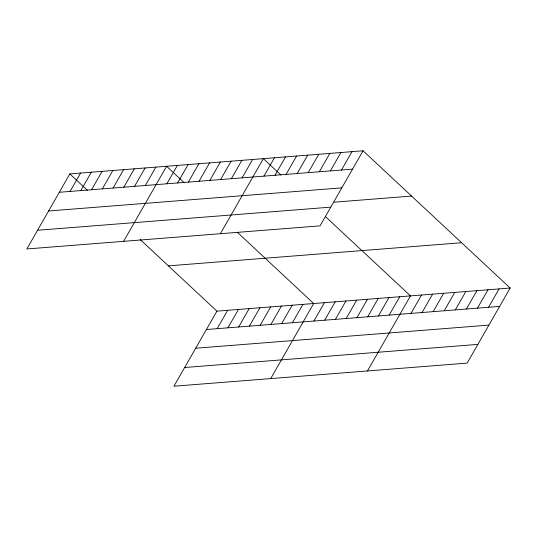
<?xml version="1.0" encoding="UTF-8"?>
<svg xmlns="http://www.w3.org/2000/svg" width="537" height="537" viewBox="0 0 537 537"><rect width="100%" height="100%" fill="white"/><g stroke="black" fill="none" stroke-linecap="round" stroke-linejoin="round"><path stroke-width="0.81" d="M363.059 150.783L69.844 173.901L26.85 248.967L320.072 225.849L363.059 150.783L510.15 288.033L467.156 363.099L173.941 386.217L216.928 311.151L510.15 288.033M70.072 191.42L80.59 173.055M80.825 190.575L91.344 172.209M91.579 189.729L102.097 171.357M102.325 188.876L112.844 170.511M113.079 188.031L123.597 169.665M123.832 187.185L134.351 168.813M134.579 186.332L145.097 167.967M145.332 185.487L155.851 167.121M123.611 241.341L166.604 166.275L184.198 182.694M166.839 183.788L177.358 165.423M177.586 182.942L188.104 164.577M188.339 182.097L198.858 163.731M199.093 181.251L209.611 162.879M209.839 180.398L220.358 162.033M220.593 179.553L231.111 161.187M231.346 178.707L241.865 160.335M242.093 177.854L252.612 159.489M220.378 233.709L263.365 158.643L280.958 175.062M263.922 176.136L274.441 157.771M275.004 175.263L285.523 156.898M286.08 174.391L296.599 156.019M297.156 173.518L307.674 155.146M217.163 328.671L227.681 310.305M308.231 172.639L318.75 154.273M227.916 327.825L238.435 309.46M319.314 171.766L329.832 153.401M238.663 326.979L249.181 308.607M330.389 170.894L340.908 152.528M249.416 326.127L259.935 307.761M341.465 170.021L351.983 151.656M260.17 325.281L270.688 306.916M270.917 324.435L281.442 306.063M281.67 323.583L292.188 305.217M292.423 322.737L302.942 304.372M270.702 378.592L313.695 303.526L237.502 232.427M313.923 321.039L324.442 302.673M324.677 320.193L335.195 301.828M335.43 319.347L345.949 300.982M346.177 318.501L356.696 300.129M356.93 317.649L367.449 299.284M367.684 316.803L378.202 298.438M378.431 315.957L388.949 297.585M389.184 315.105L399.703 296.739M367.462 370.96L410.456 295.894L325.435 216.559M411.013 313.386L421.532 295.021M422.089 312.514L432.607 294.148M433.171 311.641L443.69 293.269M444.247 310.769L454.765 292.397M455.322 309.889L465.841 291.524M466.398 309.017L476.916 290.651M477.474 308.144L487.999 289.779M488.556 307.271L499.074 288.906M59.325 192.273L352.541 169.148M48.605 210.981L341.827 187.856M334.061 202.187L411.597 196.072M37.563 230.259L330.785 207.134M168.39 265.862L461.612 242.737M206.409 329.523L499.632 306.399M195.696 348.231L488.918 325.107M184.654 367.509L477.876 344.385M69.844 173.901L87.437 190.32M140.15 239.509L216.928 311.151"/></g></svg>
